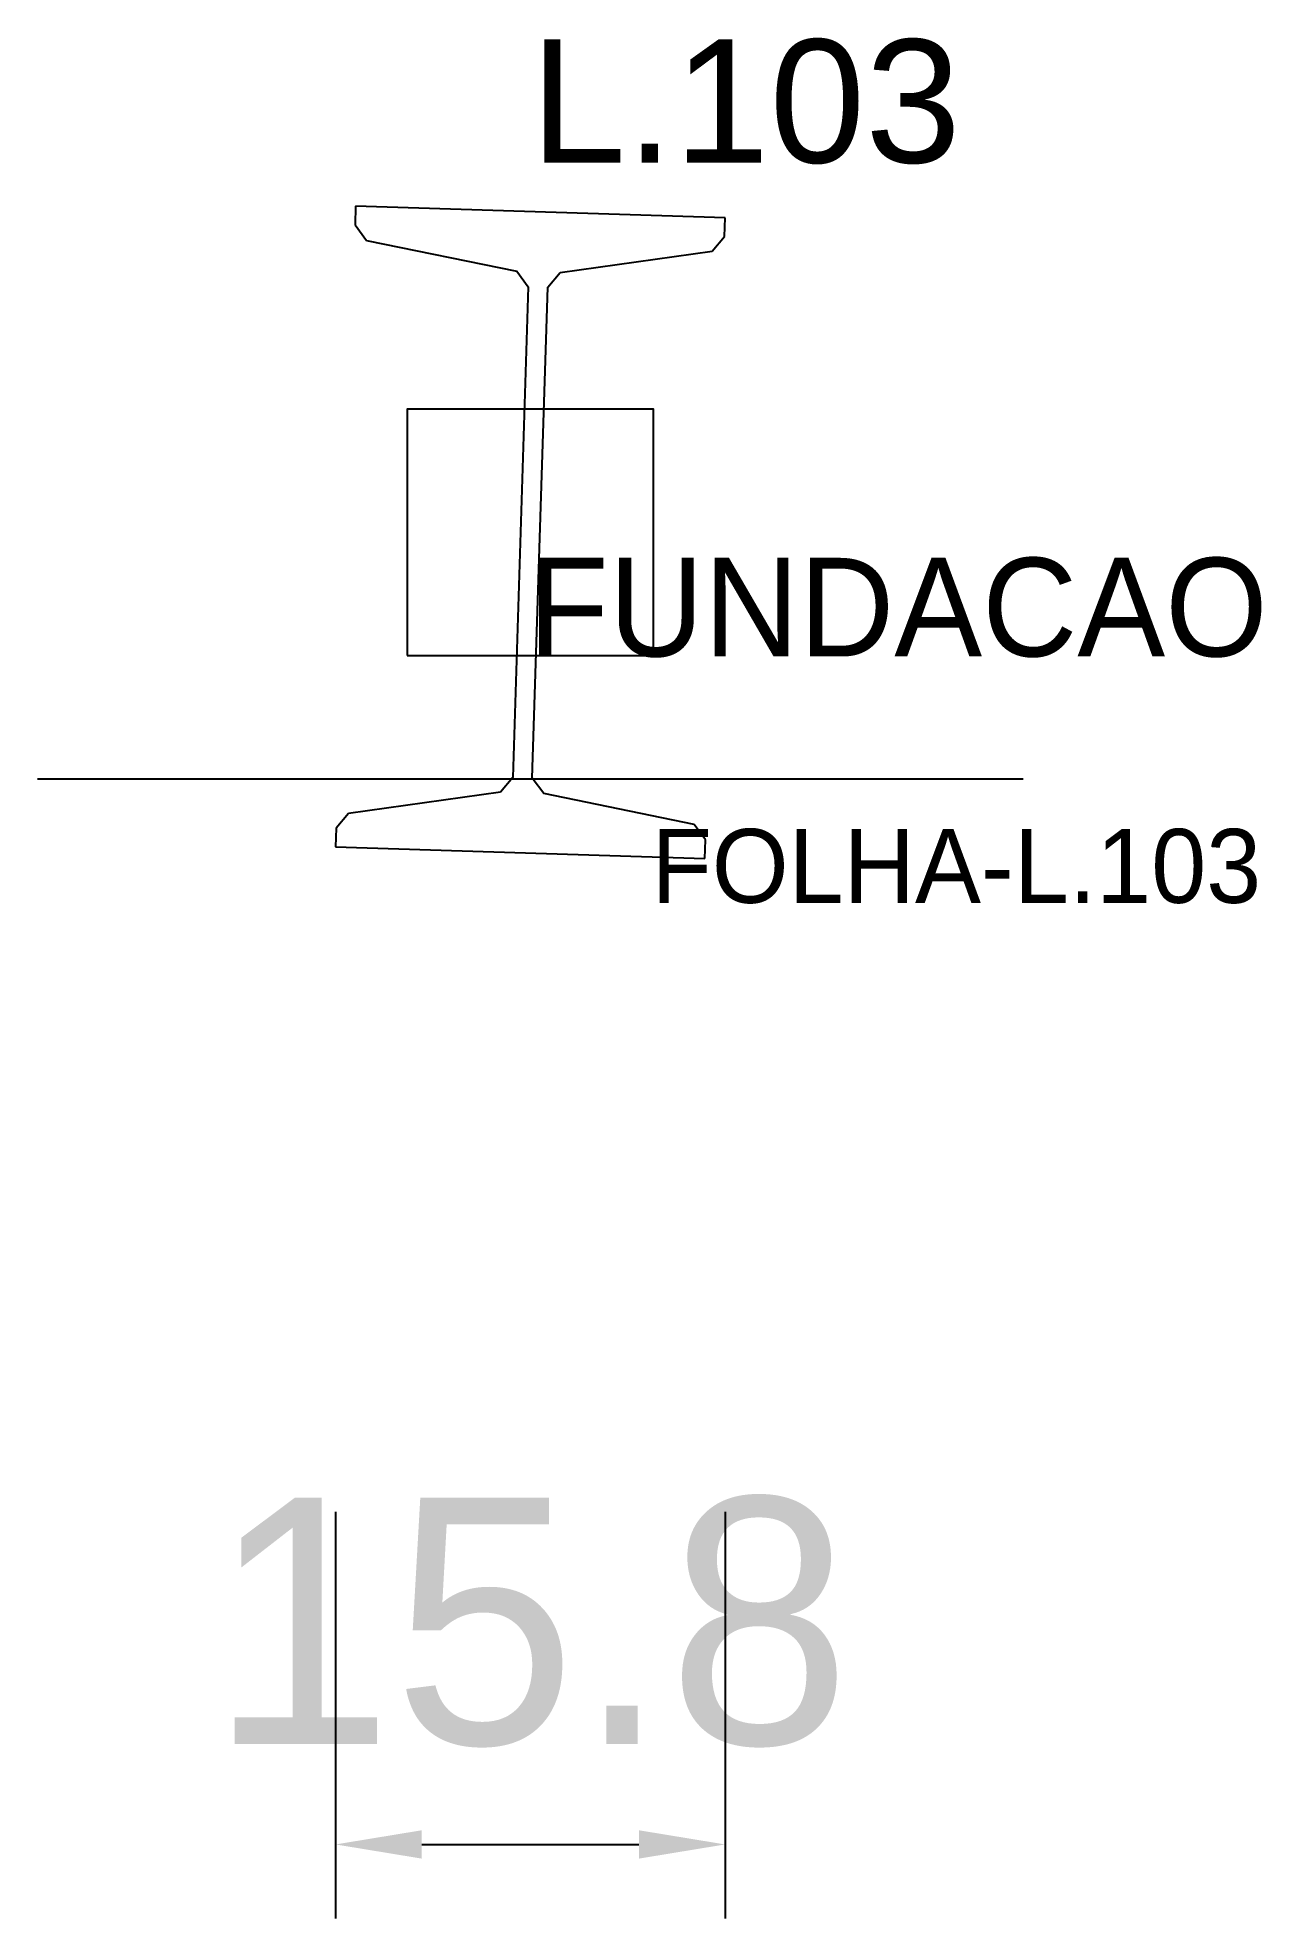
# Model space of a CAD drawing. Header units: metres. Extents: x 210.1 to 259.8, y 132 to 208.3.
import ezdxf

# ---------------------------------------------------------------- set-up
doc = ezdxf.new("R2010")
doc.units = ezdxf.units.M
for name, color, linetype in [('COTA', 241, 'CONTINUOUS'), ('FOLHA', 255, 'CONTINUOUS'), ('Hachura', 251, 'CONTINUOUS'), ('NOMENCLATURA', 7, 'CONTINUOUS'), ('Nível', 160, 'CONTINUOUS'), ('Painéis', 200, 'CONTINUOUS'), ('Pilares', 5, 'CONTINUOUS'), ('SARR_2.2x7', 40, 'CONTINUOUS')]:
    doc.layers.add(name, color=color, linetype=linetype)
doc.styles.add('ARIAL', font='Arial.ttf')
doc.dimstyles.new('EZ DXF', dxfattribs={"dimtxt": 10, "dimasz": 3.5, "dimexe": 3, "dimexo": 1.5, "dimgap": 1, "dimtad": 1, "dimdec": 1, "dimdsep": 46, "dimcen": 2.5, "dimazin": 3, "dimtfac": 1, "dimtmove": 0, "dimatfit": 3})

msp = doc.modelspace()

# ---------------------------------------------------------------- hatches: boundary and pattern name
at = {"layer": 'Hachura'}
h = msp.add_hatch(dxfattribs=at)
h.set_pattern_fill('ANSI31', scale=50)
h.paths.add_polyline_path([(230.02, 198.24), (229.4, 178.32), (228.9, 177.73), (222.73, 176.86), (222.22, 176.27), (222.2, 175.51), (237.19, 175.04), (237.22, 175.8), (236.75, 176.42), (230.65, 177.68), (230.18, 178.3), (230.81, 198.22), (231.31, 198.81), (237.48, 199.68), (237.98, 200.28), (238.01, 201.03), (223.01, 201.5), (222.99, 200.75), (223.45, 200.12), (229.56, 198.87)])
h = msp.add_hatch(dxfattribs=at)
h.set_pattern_fill('ANSI31', scale=50)
h.paths.add_polyline_path([(230.02, 198.24), (229.4, 178.32), (228.9, 177.73), (222.73, 176.86), (222.22, 176.27), (222.2, 175.51), (237.19, 175.04), (237.22, 175.8), (236.75, 176.42), (230.65, 177.68), (230.18, 178.3), (230.81, 198.22), (231.31, 198.81), (237.48, 199.68), (237.98, 200.28), (238.01, 201.03), (223.01, 201.5), (222.99, 200.75), (223.45, 200.12), (229.56, 198.87)])

# ---------------------------------------------------------------- linework, layer by layer
at = {"layer": 'Painéis', "color": 200}
for p, q in [((223.01, 201.5), (222.99, 200.75)), ((223.01, 201.5), (222.99, 200.75)), ((238.01, 201.03), (223.01, 201.5)), ((238.01, 201.03), (223.01, 201.5)), ((222.99, 200.75), (223.45, 200.12)), ((222.99, 200.75), (223.45, 200.12)), ((237.98, 200.28), (238.01, 201.03)), ((237.98, 200.28), (238.01, 201.03)), ((223.45, 200.12), (229.56, 198.87)), ((223.45, 200.12), (229.56, 198.87)), ((237.48, 199.68), (237.98, 200.28)), ((237.48, 199.68), (237.98, 200.28)), ((231.31, 198.81), (237.48, 199.68)), ((231.31, 198.81), (237.48, 199.68)), ((229.56, 198.87), (230.02, 198.24)), ((229.56, 198.87), (230.02, 198.24)), ((230.81, 198.22), (231.31, 198.81)), ((230.81, 198.22), (231.31, 198.81)), ((230.02, 198.24), (229.4, 178.32)), ((230.02, 198.24), (229.4, 178.32)), ((230.18, 178.3), (230.81, 198.22)), ((230.18, 178.3), (230.81, 198.22)), ((229.4, 178.32), (228.9, 177.73)), ((229.4, 178.32), (228.9, 177.73)), ((230.65, 177.68), (230.18, 178.3)), ((230.65, 177.68), (230.18, 178.3)), ((228.9, 177.73), (222.73, 176.86)), ((228.9, 177.73), (222.73, 176.86)), ((236.75, 176.42), (230.65, 177.68)), ((236.75, 176.42), (230.65, 177.68)), ((222.22, 176.27), (222.2, 175.51)), ((222.22, 176.27), (222.2, 175.51)), ((222.73, 176.86), (222.22, 176.27)), ((222.73, 176.86), (222.22, 176.27)), ((237.22, 175.8), (236.75, 176.42)), ((237.22, 175.8), (236.75, 176.42)), ((222.2, 175.51), (237.19, 175.04)), ((222.2, 175.51), (237.19, 175.04)), ((237.19, 175.04), (237.22, 175.8)), ((237.19, 175.04), (237.22, 175.8))]:
    msp.add_line(p, q, dxfattribs=at)
at = {"layer": 'Pilares'}
msp.add_lwpolyline([(225.105, 183.27), (235.105, 183.27), (235.105, 193.27), (225.105, 193.27)], close=True, dxfattribs=at)
msp.add_lwpolyline([(225.105, 183.27), (235.105, 183.27), (235.105, 193.27), (225.105, 193.27)], close=True, dxfattribs=at)
at = {"layer": 'SARR_2.2x7'}
msp.add_line((210.105, 178.27), (250.105, 178.27), dxfattribs=at)
msp.add_line((210.105, 178.27), (250.105, 178.27), dxfattribs=at)

# ---------------------------------------------------------------- texts
at = {"layer": 'FOLHA'}
msp.add_text('FOLHA-L.103', height=3, dxfattribs=at).set_placement((235.02, 173.24))
msp.add_text('FOLHA-L.103', height=3, dxfattribs=at).set_placement((235.02, 173.24))
at = {"layer": 'NOMENCLATURA', "insert": (230.105, 208.27), "char_height": 5, "attachment_point": 1, "style": 'ARIAL'}
msp.add_mtext('L.103', dxfattribs=at)
msp.add_mtext('L.103', dxfattribs=at)
at = {"layer": 'Nível'}
msp.add_text('FUNDACAO', height=4, dxfattribs=at).set_placement((230.02, 183.24))
msp.add_text('FUNDACAO', height=4, dxfattribs=at).set_placement((230.02, 183.24))

# ---------------------------------------------------------------- dimensions: what is measured, and where the dimension line sits
at = {"layer": 'COTA'}
msp.add_linear_dim(base=(222.2, 135.04), p1=(222.2, 150.04), p2=(238.01, 150.04), dimstyle='EZ DXF', dxfattribs=at).render()
msp.add_linear_dim(base=(222.2, 135.04), p1=(222.2, 150.04), p2=(238.01, 150.04), dimstyle='EZ DXF', dxfattribs=at).render()

doc.saveas('drawing.dxf')
